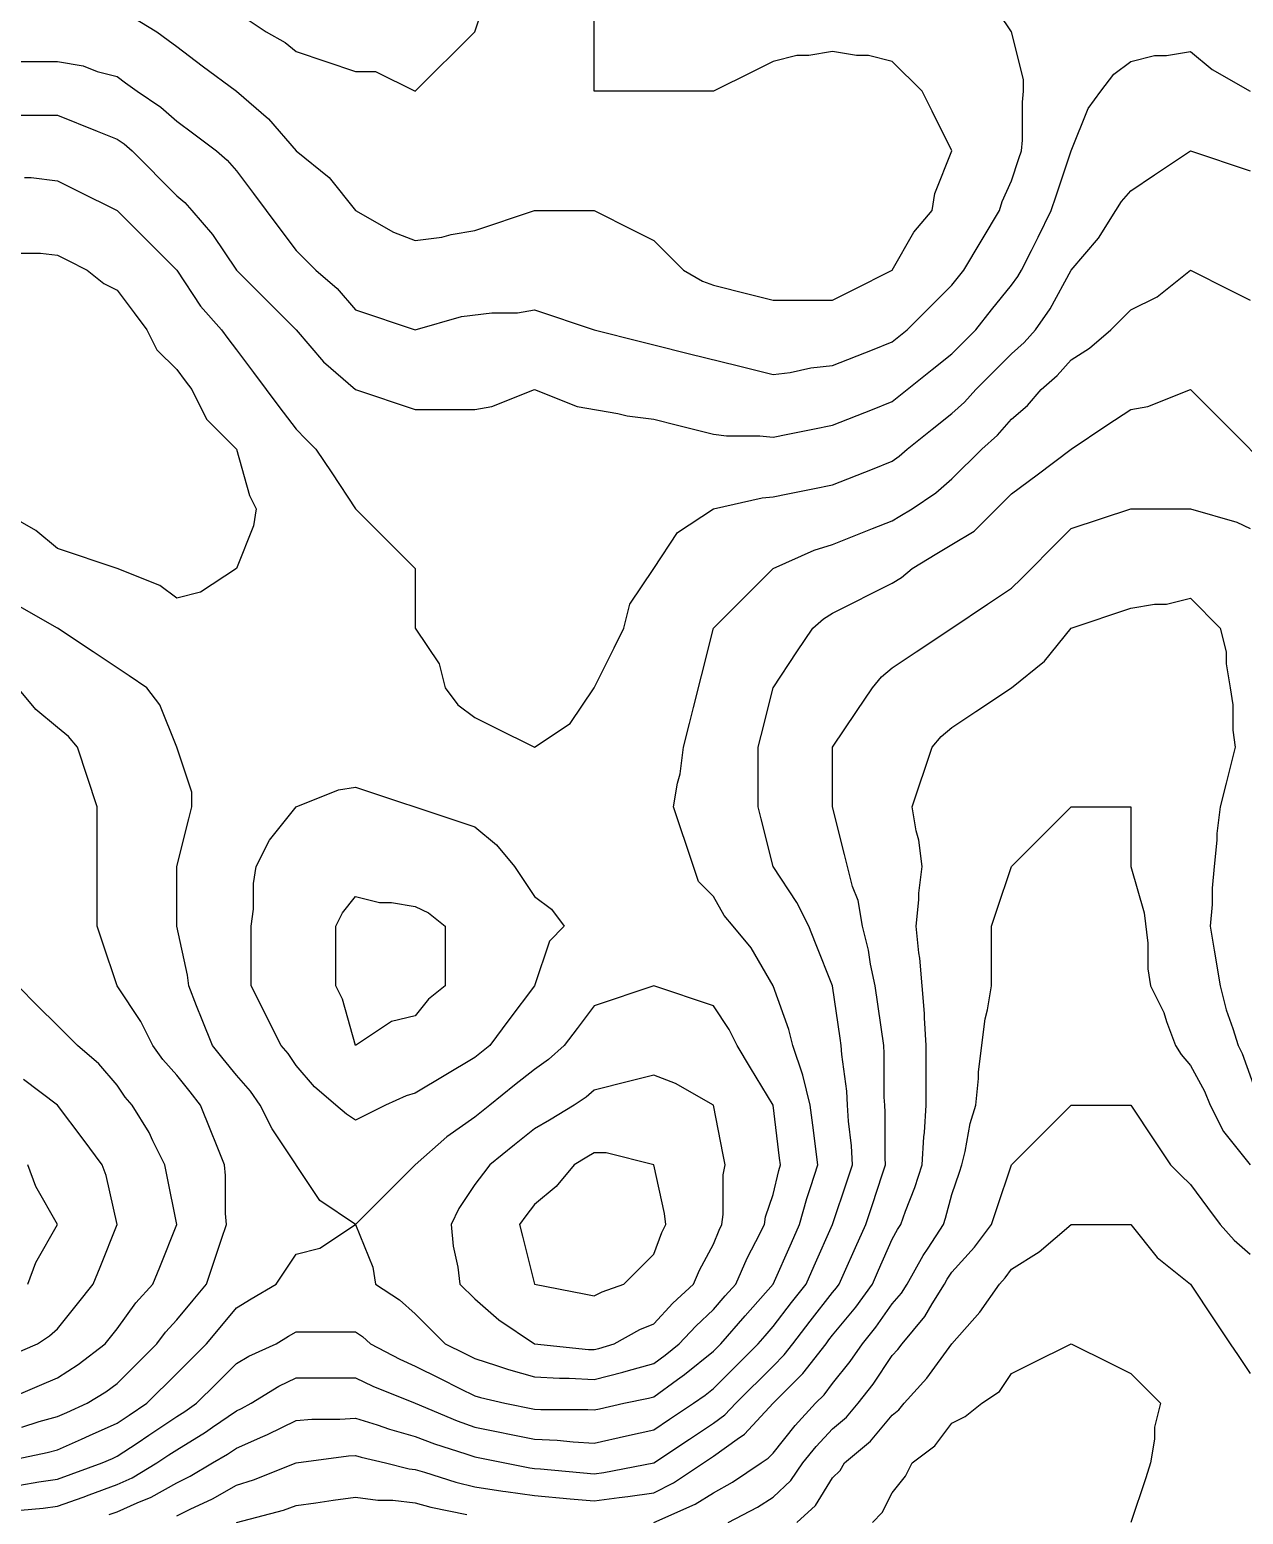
# Model space of a CAD drawing. Header units: inches. Extents: x 794995 to 811195, y 2485918 to 2508058.
# Drawn here: x 803681 to 804292, y 2506113 to 2506859 of the extents above; entities that cross this region are included whole.
import ezdxf

# ---------------------------------------------------------------- set-up
doc = ezdxf.new("R2010")
doc.units = ezdxf.units.IN
doc.header["$MEASUREMENT"] = 0
doc.layers.add('contour', color=7, linetype='Continuous')

msp = doc.modelspace()

# ---------------------------------------------------------------- linework, layer by layer
at = {"layer": 'contour'}
for points in [[(803732.66, 2506865.86), (803745.16, 2506858.36), (803750.87, 2506854.08), (803755.16, 2506850.86), (803768.02, 2506841.22), (803785.16, 2506828.36), (803801.31, 2506814.52), (803815.16, 2506798.36), (803831.83, 2506785.03), (803845.16, 2506768.36), (803864.25, 2506757.45), (803875.16, 2506753.36), (803888.49, 2506755.03), (803893.16, 2506756.36), (803905.16, 2506758.36), (803935.16, 2506768.36), (803965.16, 2506768.36), (803985.16, 2506758.36), (803995.16, 2506753.36), (804010.16, 2506738.36), (804019.7, 2506732.91), (804025.16, 2506730.86), (804043.16, 2506726.36), (804055.16, 2506723.36), (804085.16, 2506723.36), (804095.16, 2506728.36), (804115.16, 2506738.36), (804126.07, 2506757.45), (804135.16, 2506768.36), (804136.59, 2506776.93), (804145.16, 2506798.36), (804135.16, 2506818.36), (804130.16, 2506828.36), (804115.16, 2506843.36), (804103.16, 2506846.36), (804097.16, 2506846.36), (804085.16, 2506848.36), (804073.16, 2506846.36), (804067.16, 2506846.36), (804055.16, 2506843.36), (804045.16, 2506838.36), (804025.16, 2506828.36), (803965.16, 2506828.36), (803965.16, 2506888.36)], [(803665.16, 2506843.36), (803695.16, 2506843.36), (803708.02, 2506841.22), (803715.16, 2506838.36), (803725.16, 2506835.86), (803729.45, 2506832.65), (803735.16, 2506828.36), (803747.16, 2506820.36), (803755.16, 2506813.36), (803763.73, 2506806.93), (803775.16, 2506798.36), (803780.54, 2506793.75), (803785.16, 2506788.36), (803793.73, 2506776.93), (803806.59, 2506759.79), (803815.16, 2506748.36), (803820.16, 2506743.36), (803825.16, 2506738.36), (803835.93, 2506729.13), (803845.16, 2506718.36), (803875.16, 2506708.36), (803898.49, 2506715.03), (803913.73, 2506716.93), (803926.59, 2506716.93), (803935.16, 2506718.36), (803965.16, 2506708.36), (803989.16, 2506702.36), (803995.16, 2506700.86), (804013.16, 2506696.36), (804037.16, 2506690.36), (804055.16, 2506685.86), (804063.73, 2506686.93), (804074.25, 2506689.27), (804085.16, 2506690.36), (804105.16, 2506698.36), (804115.16, 2506702.36), (804118.49, 2506705.03), (804122.66, 2506708.36), (804145.16, 2506730.86), (804148.49, 2506735.03), (804151.16, 2506738.36), (804169.16, 2506768.36), (804170.54, 2506772.98), (804175.16, 2506783.36), (804178.91, 2506794.61), (804180.16, 2506798.36), (804180.61, 2506803.82), (804180.61, 2506822.91), (804181.16, 2506828.36), (804181.16, 2506834.36), (804175.16, 2506858.36), (804163.16, 2506876.36)], [(803791.16, 2506864.36), (803800.16, 2506858.36), (803809.7, 2506852.91), (803815.16, 2506848.36), (803845.16, 2506838.36), (803855.16, 2506838.36), (803875.16, 2506828.36), (803905.16, 2506858.36), (803912.66, 2506880.86)], [(803665.16, 2506816.36), (803695.16, 2506816.36), (803715.16, 2506808.36), (803725.16, 2506804.36), (803728.69, 2506801.89), (803732.66, 2506798.36), (803755.16, 2506775.86), (803759.16, 2506772.36), (803762.66, 2506768.36), (803773.16, 2506756.36), (803785.16, 2506738.36), (803815.16, 2506708.36), (803829.01, 2506692.21), (803845.16, 2506678.36), (803875.16, 2506668.36), (803905.16, 2506668.36), (803913.73, 2506669.79), (803935.16, 2506678.36), (803956.59, 2506669.79), (803977.16, 2506666.36), (803981.83, 2506665.03), (803995.16, 2506663.36), (804007.16, 2506660.36), (804025.16, 2506655.86), (804031.83, 2506655.03), (804048.49, 2506655.03), (804055.16, 2506654.36), (804062.66, 2506655.86), (804075.16, 2506658.36), (804085.16, 2506660.36), (804105.16, 2506668.36), (804115.16, 2506672.36), (804118.49, 2506675.03), (804122.66, 2506678.36), (804135.16, 2506688.36), (804145.16, 2506696.36), (804157.16, 2506708.36), (804165.16, 2506718.36), (804175.16, 2506730.86), (804178.32, 2506735.2), (804180.16, 2506738.36), (804185.16, 2506748.36), (804188.49, 2506755.03), (804195.16, 2506768.36), (804197.66, 2506775.86), (804205.16, 2506798.36), (804213.73, 2506819.79), (804220.16, 2506828.36), (804226.59, 2506836.93), (804235.16, 2506843.36), (804247.16, 2506846.36), (804253.16, 2506846.36), (804265.16, 2506848.36), (804276.07, 2506839.27), (804295.16, 2506828.36)], [(803678.49, 2506785.03), (803681.83, 2506785.03), (803695.16, 2506783.36), (803705.16, 2506778.36), (803725.16, 2506768.36), (803755.16, 2506738.36), (803767.16, 2506720.36), (803777.66, 2506708.36), (803780.87, 2506704.08), (803785.16, 2506698.36), (803793.73, 2506686.93), (803806.59, 2506669.79), (803815.16, 2506658.36), (803820.16, 2506653.36), (803825.16, 2506648.36), (803833.16, 2506636.36), (803845.16, 2506618.36), (803875.16, 2506588.36), (803875.16, 2506558.36), (803887.16, 2506540.36), (803890.16, 2506528.36), (803896.59, 2506519.79), (803905.16, 2506513.36), (803915.16, 2506508.36), (803935.16, 2506498.36), (803953.16, 2506510.36), (803965.16, 2506528.36), (803975.16, 2506548.36), (803980.16, 2506558.36), (803983.16, 2506570.36), (803995.16, 2506588.36), (804007.16, 2506606.36), (804025.16, 2506618.36), (804049.7, 2506623.82), (804055.16, 2506624.36), (804062.66, 2506625.86), (804075.16, 2506628.36), (804085.16, 2506630.36), (804105.16, 2506638.36), (804115.16, 2506642.36), (804118.69, 2506644.83), (804122.66, 2506648.36), (804135.16, 2506658.36), (804145.16, 2506666.36), (804151.47, 2506672.05), (804157.16, 2506678.36), (804175.16, 2506696.36), (804181.47, 2506702.05), (804187.16, 2506708.36), (804194.57, 2506718.95), (804205.16, 2506738.36), (804219.01, 2506754.52), (804227.66, 2506768.36), (804230.54, 2506772.98), (804235.16, 2506778.36), (804247.16, 2506786.36), (804265.16, 2506798.36), (804295.16, 2506788.36)], [(803673.73, 2506746.93), (803686.59, 2506746.93), (803695.16, 2506745.86), (803700.16, 2506743.36), (803710.16, 2506738.36), (803718.49, 2506731.69), (803725.16, 2506728.36), (803733.73, 2506716.93), (803740.16, 2506708.36), (803745.16, 2506698.36), (803755.16, 2506688.36), (803759.45, 2506682.65), (803762.66, 2506678.36), (803770.16, 2506663.36), (803785.16, 2506648.36), (803791.83, 2506625.03), (803795.16, 2506618.36), (803793.73, 2506609.79), (803785.16, 2506588.36), (803767.16, 2506576.36), (803755.16, 2506573.36), (803746.59, 2506579.79), (803725.16, 2506588.36), (803695.16, 2506598.36), (803684.25, 2506607.45), (803665.16, 2506618.36)], [(803676.27, 2506127.25), (803685.69, 2506128.89), (803695.16, 2506130.18), (803717.66, 2506138.36), (803722.85, 2506140.67), (803725.16, 2506141.69), (803735.16, 2506148.36), (803741.16, 2506152.36), (803755.16, 2506161.69), (803759.3, 2506164.22), (803765.16, 2506168.36), (803775.16, 2506178.36), (803785.16, 2506188.36), (803791.47, 2506192.05), (803805.16, 2506198.36), (803811.41, 2506202.11), (803815.16, 2506204.36), (803845.16, 2506204.36), (803848.69, 2506201.89), (803852.66, 2506198.36), (803867.33, 2506190.54), (803875.16, 2506187.11), (803887.66, 2506180.86), (803897.66, 2506175.86), (803905.16, 2506172.11), (803908.02, 2506171.22), (803920.16, 2506168.36), (803935.16, 2506165.36), (803938.32, 2506165.2), (803962, 2506165.2), (803965.16, 2506165.03), (803967.89, 2506165.63), (803980.16, 2506168.36), (803992.55, 2506170.97), (803995.16, 2506171.69), (804007.16, 2506180.36), (804010.68, 2506182.84), (804025.16, 2506194.61), (804028.91, 2506198.36), (804041.16, 2506212.36), (804055.16, 2506228.36), (804064.39, 2506249.13), (804068.49, 2506258.36), (804072.12, 2506271.4), (804074.25, 2506277.45), (804077.66, 2506288.36), (804075.16, 2506308.36), (804073.91, 2506318.36), (804070.16, 2506333.36), (804065.16, 2506348.36), (804063.16, 2506356.36), (804055.16, 2506378.36), (804044.25, 2506397.45), (804035.16, 2506408.36), (804030.61, 2506413.82), (804025.16, 2506423.36), (804017.66, 2506430.86), (804015.16, 2506438.36), (804005.16, 2506468.36), (804007.16, 2506480.36), (804008.49, 2506485.03), (804010.16, 2506498.36), (804013.16, 2506510.36), (804015.16, 2506518.36), (804019.16, 2506534.36), (804025.16, 2506558.36), (804055.16, 2506588.36), (804075.93, 2506597.59), (804085.16, 2506600.36), (804105.16, 2506608.36), (804115.16, 2506612.36), (804118.91, 2506614.61), (804125.16, 2506618.36), (804137.16, 2506626.36), (804145.16, 2506633.36), (804160.16, 2506648.36), (804168.1, 2506655.42), (804175.16, 2506663.36), (804183.16, 2506670.36), (804190.16, 2506678.36), (804198.1, 2506685.42), (804205.16, 2506693.36), (804214.39, 2506699.13), (804225.16, 2506708.36), (804230.16, 2506713.36), (804235.16, 2506718.36), (804248.49, 2506725.03), (804265.16, 2506738.36), (804285.16, 2506728.36), (804295.16, 2506723.36)], [(803670.87, 2506114.08), (803687.96, 2506115.56), (803695.16, 2506116.54), (803708.02, 2506121.22), (803711.16, 2506122.36), (803725.16, 2506127.45), (803732.66, 2506130.86), (803745.16, 2506138.36), (803751.16, 2506142.36), (803755.16, 2506145.03), (803769.64, 2506153.88), (803773.16, 2506156.36), (803785.16, 2506164.61), (803787.77, 2506165.75), (803792.66, 2506168.36), (803806.59, 2506176.93), (803815.16, 2506181.22), (803845.16, 2506181.22), (803853.73, 2506176.93), (803875.16, 2506168.36), (803896.27, 2506159.47), (803905.16, 2506156.36), (803935.16, 2506150.36), (803946.59, 2506149.79), (803954.57, 2506148.95), (803965.16, 2506148.36), (803981.52, 2506152), (803995.16, 2506155.03), (804003.16, 2506160.36), (804015.16, 2506168.36), (804021.02, 2506172.5), (804025.16, 2506175.86), (804047.66, 2506198.36), (804051.16, 2506202.36), (804055.16, 2506206.93), (804064.53, 2506218.99), (804071.83, 2506228.36), (804075.93, 2506237.59), (804085.16, 2506258.36), (804092.66, 2506280.86), (804095.16, 2506288.36), (804094.63, 2506297.83), (804093.16, 2506310.36), (804092.66, 2506318.36), (804092.22, 2506325.42), (804089.77, 2506343.75), (804089.45, 2506348.36), (804088.91, 2506352.11), (804085.16, 2506378.36), (804076.59, 2506399.79), (804073.16, 2506408.36), (804067.16, 2506420.36), (804055.16, 2506438.36), (804049.16, 2506462.36), (804047.66, 2506468.36), (804047.66, 2506498.36), (804049.16, 2506504.36), (804055.16, 2506528.36), (804067.16, 2506546.36), (804075.16, 2506558.36), (804080.54, 2506562.98), (804085.16, 2506565.86), (804115.16, 2506580.86), (804119.77, 2506583.75), (804125.16, 2506588.36), (804137.66, 2506595.86), (804145.16, 2506600.36), (804156.41, 2506607.11), (804167.66, 2506618.36), (804175.16, 2506625.86), (804188.02, 2506635.5), (804205.16, 2506648.36), (804223.16, 2506660.36), (804235.16, 2506668.36), (804243.73, 2506669.79), (804265.16, 2506678.36), (804325.16, 2506618.36)], [(803721.16, 2506112.36), (803725.16, 2506113.82), (803735.16, 2506118.36), (803742.3, 2506121.22), (803755.16, 2506128.36), (803761.83, 2506131.69), (803773.16, 2506138.36), (803780.71, 2506142.81), (803785.16, 2506145.86), (803798.49, 2506151.69), (803800.87, 2506152.65), (803815.16, 2506159.79), (803823.16, 2506160.36), (803837.16, 2506160.36), (803845.16, 2506160.86), (803856.07, 2506157.45), (803862.12, 2506155.32), (803875.16, 2506151.69), (803884.76, 2506147.96), (803900.54, 2506142.98), (803905.16, 2506141.36), (803920.16, 2506138.36), (803932.76, 2506135.96), (803935.16, 2506135.63), (803938.16, 2506135.36), (803965.16, 2506132.91), (803969.96, 2506133.56), (803995.16, 2506138.36), (804013.16, 2506150.36), (804025.16, 2506158.36), (804030.97, 2506162.55), (804036.41, 2506168.36), (804055.16, 2506187.11), (804060.78, 2506192.74), (804065.16, 2506198.36), (804073.91, 2506209.61), (804085.16, 2506224.08), (804087.09, 2506226.43), (804088.49, 2506228.36), (804091.16, 2506234.36), (804096.7, 2506246.82), (804101.83, 2506258.36), (804105.16, 2506268.36), (804110.16, 2506283.36), (804111.83, 2506288.36), (804111.63, 2506291.89), (804111.63, 2506314.83), (804111.41, 2506318.36), (804111.16, 2506322.36), (804111.16, 2506344.36), (804110.87, 2506348.36), (804106.59, 2506378.36), (804104.25, 2506389.27), (804103.16, 2506396.36), (804100.16, 2506408.36), (804098.02, 2506421.22), (804095.16, 2506428.36), (804091.16, 2506444.36), (804085.16, 2506468.36), (804085.16, 2506498.36), (804097.16, 2506516.36), (804105.16, 2506528.36), (804109.7, 2506533.82), (804115.16, 2506538.36), (804127.16, 2506546.36), (804145.16, 2506558.36), (804163.16, 2506570.36), (804175.16, 2506578.36), (804180.16, 2506583.36), (804185.16, 2506588.36), (804195.16, 2506598.36), (804205.16, 2506608.36), (804235.16, 2506618.36), (804265.16, 2506618.36), (804288.49, 2506611.69), (804295.16, 2506608.36)], [(803755.16, 2506111.69), (803761.83, 2506115.03), (803773.16, 2506120.36), (803785.16, 2506127.11), (803793.73, 2506129.79), (803815.16, 2506138.36), (803841.63, 2506141.89), (803845.16, 2506142.11), (803848.02, 2506141.22), (803860.16, 2506138.36), (803872.16, 2506135.36), (803875.16, 2506135.03), (803879.77, 2506133.75), (803895.56, 2506128.76), (803905.16, 2506126.36), (803919.28, 2506124.24), (803920.76, 2506123.96), (803935.16, 2506122), (803953.16, 2506120.36), (803965.16, 2506119.27), (803977.79, 2506120.99), (803982.12, 2506121.4), (803995.16, 2506123.36), (804005.16, 2506128.36), (804020.16, 2506138.36), (804023.16, 2506140.36), (804025.16, 2506141.69), (804037.16, 2506150.36), (804040.76, 2506152.76), (804055.16, 2506168.36), (804070.16, 2506183.36), (804081.83, 2506198.36), (804083.28, 2506200.24), (804085.16, 2506202.65), (804096.77, 2506216.75), (804105.16, 2506228.36), (804108.24, 2506235.28), (804115.16, 2506250.86), (804117.77, 2506255.75), (804119.45, 2506258.36), (804121.83, 2506265.03), (804126.59, 2506276.93), (804130.16, 2506288.36), (804131.04, 2506302.48), (804131.31, 2506304.52), (804132.3, 2506318.36), (804132.3, 2506348.36), (804131.31, 2506362.21), (804131.31, 2506364.52), (804129.01, 2506392.21), (804128.49, 2506395.03), (804127.16, 2506408.36), (804128.49, 2506421.69), (804128.49, 2506425.03), (804130.16, 2506438.36), (804128.49, 2506451.69), (804127.16, 2506456.36), (804125.16, 2506468.36), (804135.16, 2506498.36), (804139.7, 2506503.82), (804145.16, 2506508.36), (804157.16, 2506516.36), (804175.16, 2506528.36), (804191.83, 2506541.69), (804205.16, 2506558.36), (804235.16, 2506568.36), (804247.16, 2506570.36), (804253.16, 2506570.36), (804265.16, 2506573.36), (804280.16, 2506558.36), (804283.16, 2506546.36), (804283.16, 2506540.36), (804285.16, 2506528.36), (804286.59, 2506519.79), (804286.59, 2506506.93), (804287.66, 2506498.36), (804285.16, 2506488.36), (804283.16, 2506480.36), (804280.16, 2506468.36), (804278.49, 2506455.03), (804278.49, 2506451.69), (804277.16, 2506438.36), (804276.07, 2506427.45), (804276.07, 2506419.27), (804275.16, 2506408.36), (804277.16, 2506396.36), (804280.16, 2506378.36), (804283.16, 2506366.36), (804286.59, 2506356.93), (804289.16, 2506348.36), (804291.16, 2506344.36), (804299.16, 2506322.36)], [(803665.16, 2506138.36), (803689.94, 2506143.58), (803695.16, 2506145.03), (803707.16, 2506150.36), (803711.31, 2506152.21), (803725.16, 2506158.36), (803731.16, 2506162.36), (803740.16, 2506168.36), (803755.16, 2506183.36), (803770.16, 2506198.36), (803776.98, 2506206.54), (803785.16, 2506216.36), (803792.66, 2506220.86), (803805.16, 2506228.36), (803809.16, 2506234.36), (803815.16, 2506243.36), (803827.16, 2506246.36), (803845.16, 2506258.36), (803827.16, 2506270.36), (803803.16, 2506306.36), (803797.16, 2506318.36), (803792.22, 2506325.42), (803785.16, 2506333.36), (803778.49, 2506341.69), (803773.16, 2506348.36), (803768.02, 2506361.22), (803765.16, 2506368.36), (803761.16, 2506378.36), (803760.61, 2506383.82), (803755.16, 2506408.36), (803755.16, 2506438.36), (803761.16, 2506462.36), (803762.66, 2506468.36), (803762.66, 2506475.86), (803755.16, 2506498.36), (803746.59, 2506519.79), (803740.16, 2506528.36), (803731.16, 2506534.36), (803713.16, 2506546.36), (803695.16, 2506558.36), (803676.07, 2506569.27)], [(803677.16, 2506156.36), (803685.93, 2506159.13), (803695.16, 2506161.69), (803699.77, 2506163.75), (803710.16, 2506168.36), (803719.44, 2506174.08), (803725.16, 2506178.36), (803735.16, 2506188.36), (803745.16, 2506198.36), (803749.44, 2506204.08), (803755.16, 2506210.36), (803763.34, 2506220.18), (803770.16, 2506228.36), (803777.66, 2506250.86), (803780.16, 2506258.36), (803779.7, 2506263.82), (803779.7, 2506282.91), (803779.16, 2506288.36), (803775.16, 2506298.36), (803772.3, 2506305.5), (803767.16, 2506318.36), (803761.83, 2506325.03), (803755.16, 2506333.36), (803748.1, 2506341.3), (803743.16, 2506348.36), (803737.16, 2506360.36), (803725.16, 2506378.36), (803717.66, 2506400.86), (803715.16, 2506408.36), (803715.16, 2506468.36), (803705.16, 2506498.36), (803700.61, 2506503.82), (803695.16, 2506508.36), (803684.25, 2506517.45), (803675.16, 2506528.36)], [(803995.16, 2506108.36), (804015.93, 2506117.59), (804025.16, 2506123.36), (804034.76, 2506128.76), (804049.16, 2506138.36), (804052.76, 2506140.76), (804055.16, 2506143.36), (804066.27, 2506157.25), (804076.59, 2506168.36), (804080.87, 2506172.65), (804085.16, 2506178.36), (804094.05, 2506189.47), (804100.16, 2506198.36), (804106.88, 2506206.64), (804115.16, 2506218.36), (804119.77, 2506223.75), (804122.66, 2506228.36), (804130.76, 2506242.76), (804133.16, 2506246.36), (804140.87, 2506258.36), (804142, 2506261.52), (804145.16, 2506273.36), (804148.91, 2506284.61), (804150.16, 2506288.36), (804151.83, 2506295.03), (804154.39, 2506309.13), (804157.16, 2506318.36), (804158.49, 2506331.69), (804158.49, 2506335.03), (804161.83, 2506361.69), (804163.16, 2506366.36), (804165.16, 2506378.36), (804165.16, 2506408.36), (804167.66, 2506415.86), (804175.16, 2506438.36), (804205.16, 2506468.36), (804235.16, 2506468.36), (804235.16, 2506438.36), (804241.83, 2506415.03), (804243.73, 2506399.79), (804243.73, 2506386.93), (804245.16, 2506378.36), (804251.83, 2506365.03), (804253.16, 2506360.36), (804257.66, 2506348.36), (804260.54, 2506343.75), (804265.16, 2506338.36), (804272.22, 2506325.42), (804275.16, 2506318.36), (804281.83, 2506305.03), (804295.16, 2506288.36)], [(803665.16, 2506168.36), (803686.16, 2506177.36), (803695.16, 2506181.22), (803705.59, 2506187.93), (803719.16, 2506198.36), (803721.83, 2506201.69), (803725.16, 2506205.86), (803734.63, 2506218.89), (803743.16, 2506228.36), (803746.59, 2506236.93), (803755.16, 2506258.36), (803750.16, 2506283.36), (803749.16, 2506288.36), (803743.16, 2506300.36), (803741.31, 2506304.52), (803732.66, 2506318.36), (803729.16, 2506322.36), (803725.16, 2506328.36), (803715.93, 2506339.13), (803705.16, 2506348.36), (803700.16, 2506353.36), (803695.16, 2506358.36), (803685.16, 2506368.36), (803675.16, 2506378.36)], [(803665.16, 2506189.79), (803685.16, 2506198.36), (803691.16, 2506202.36), (803695.16, 2506205.86), (803705.16, 2506218.36), (803713.16, 2506228.36), (803716.59, 2506236.93), (803725.16, 2506258.36), (803719.7, 2506282.91), (803717.66, 2506288.36), (803708.02, 2506301.22), (803695.16, 2506318.36), (803678.02, 2506331.22)], [(804032.66, 2506108.36), (804047.33, 2506116.19), (804055.16, 2506121.22), (804064.05, 2506129.47), (804070.16, 2506138.36), (804076.88, 2506146.64), (804085.16, 2506155.5), (804092.08, 2506161.44), (804098.02, 2506168.36), (804105.56, 2506177.96), (804115.16, 2506192.36), (804118.02, 2506195.5), (804120.16, 2506198.36), (804131.52, 2506212), (804135.16, 2506218.36), (804141.41, 2506228.36), (804142.76, 2506230.76), (804145.16, 2506234.36), (804156.59, 2506246.93), (804165.16, 2506258.36), (804167.66, 2506265.86), (804175.16, 2506288.36), (804205.16, 2506318.36), (804235.16, 2506318.36), (804247.16, 2506300.36), (804255.16, 2506288.36), (804260.16, 2506283.36), (804265.16, 2506278.36), (804273.73, 2506266.93), (804280.16, 2506258.36), (804287.16, 2506250.36), (804295.16, 2506243.36)], [(803680.16, 2506228.36), (803684.25, 2506239.27), (803695.16, 2506258.36), (803684.25, 2506277.45), (803680.16, 2506288.36)], [(804067.16, 2506108.36), (804076.59, 2506116.93), (804085.16, 2506130.86), (804088.91, 2506134.61), (804091.16, 2506138.36), (804104.25, 2506149.27), (804115.16, 2506162.36), (804118.49, 2506165.03), (804121.16, 2506168.36), (804132.53, 2506180.99), (804145.16, 2506198.36), (804159.28, 2506214.24), (804169.16, 2506228.36), (804172, 2506231.52), (804175.16, 2506235.86), (804189.01, 2506244.52), (804205.16, 2506258.36), (804235.16, 2506258.36), (804248.49, 2506241.69), (804265.16, 2506228.36), (804277.16, 2506210.36), (804285.16, 2506198.36), (804289.16, 2506192.36), (804295.16, 2506183.36)], [(804105.16, 2506108.36), (804110.16, 2506113.36), (804115.16, 2506123.36), (804121.83, 2506131.69), (804125.16, 2506138.36), (804136.59, 2506146.93), (804145.16, 2506158.36), (804151.83, 2506161.69), (804160.16, 2506168.36), (804169.16, 2506174.36), (804175.16, 2506183.36), (804185.16, 2506188.36), (804205.16, 2506198.36), (804225.16, 2506188.36), (804235.16, 2506183.36), (804250.16, 2506168.36), (804247.16, 2506156.36), (804247.16, 2506150.36), (804245.16, 2506138.36), (804242.66, 2506130.86), (804235.16, 2506108.36)], [(803785.16, 2506108.36), (803808.84, 2506114.68), (803815.16, 2506116.93), (803825.16, 2506118.36), (803833.91, 2506119.61), (803845.16, 2506121.22), (803856.41, 2506119.61), (803863.91, 2506119.61), (803875.16, 2506118.36), (803882.98, 2506116.19), (803901.16, 2506112.36)]]:
    msp.add_lwpolyline(points, dxfattribs=at)
for points in [[(803845.16, 2506310.86), (803840.54, 2506313.75), (803835.16, 2506318.36), (803824.39, 2506327.59), (803815.16, 2506338.36), (803811.16, 2506344.36), (803807.66, 2506348.36), (803792.66, 2506378.36), (803792.66, 2506408.36), (803793.73, 2506416.93), (803793.73, 2506429.79), (803795.16, 2506438.36), (803801.83, 2506451.69), (803815.16, 2506468.36), (803836.59, 2506476.93), (803845.16, 2506478.36), (803897.66, 2506460.86), (803905.16, 2506458.36), (803916.07, 2506449.27), (803925.16, 2506438.36), (803929.16, 2506432.36), (803935.16, 2506423.36), (803943.73, 2506416.93), (803950.16, 2506408.36), (803942.66, 2506400.86), (803935.16, 2506378.36), (803922.3, 2506361.22), (803912.66, 2506348.36), (803908.49, 2506345.03), (803905.16, 2506342.36), (803875.16, 2506324.36), (803870.54, 2506322.98), (803860.16, 2506318.36), (803850.16, 2506313.36)], [(803845.16, 2506348.36), (803838.49, 2506371.69), (803835.16, 2506378.36), (803835.16, 2506408.36), (803838.49, 2506415.03), (803845.16, 2506423.36), (803857.16, 2506420.36), (803863.16, 2506420.36), (803875.16, 2506418.36), (803881.83, 2506415.03), (803890.16, 2506408.36), (803890.16, 2506378.36), (803881.83, 2506371.69), (803875.16, 2506363.36), (803863.16, 2506360.36)], [(803995.16, 2506188.36), (804000.97, 2506192.55), (804008.02, 2506198.36), (804016.27, 2506207.25), (804025.16, 2506215.5), (804031.16, 2506222.36), (804036.41, 2506228.36), (804042.12, 2506241.4), (804046.59, 2506249.79), (804050.87, 2506258.36), (804051.41, 2506262.11), (804055.16, 2506273.36), (804058.02, 2506285.5), (804058.91, 2506288.36), (804058.49, 2506291.69), (804055.16, 2506318.36), (804043.91, 2506337.11), (804037.16, 2506348.36), (804033.16, 2506356.36), (804025.16, 2506368.36), (803995.16, 2506378.36), (803965.16, 2506368.36), (803956.59, 2506356.93), (803950.16, 2506348.36), (803942.22, 2506341.3), (803935.16, 2506336.36), (803925.16, 2506328.36), (803912.66, 2506318.36), (803908.49, 2506315.03), (803905.16, 2506312.36), (803891.04, 2506302.48), (803875.16, 2506288.36), (803845.16, 2506258.36), (803853.73, 2506236.93), (803855.16, 2506228.36), (803867.16, 2506220.36), (803875.16, 2506213.36), (803890.16, 2506198.36), (803900.16, 2506193.36), (803905.16, 2506190.86), (803916.07, 2506187.45), (803922.12, 2506185.32), (803935.16, 2506181.69), (803947.79, 2506180.99), (803952.53, 2506180.99), (803965.16, 2506180.36), (803979.56, 2506183.96), (803981.31, 2506184.52)], [(803965.16, 2506195.36), (803967.56, 2506195.96), (803975.16, 2506198.36), (803988.1, 2506205.42), (803995.16, 2506208.36), (804004.76, 2506218.76), (804015.16, 2506228.36), (804018.1, 2506235.42), (804025.16, 2506248.36), (804028.02, 2506255.5), (804029.45, 2506258.36), (804030.16, 2506263.36), (804030.16, 2506283.36), (804031.16, 2506288.36), (804030.16, 2506293.36), (804025.16, 2506318.36), (804006.07, 2506329.27), (803995.16, 2506333.36), (803983.16, 2506330.36), (803965.16, 2506325.86), (803961.16, 2506322.36), (803955.16, 2506318.36), (803942.66, 2506310.86), (803935.16, 2506306.36), (803925.16, 2506298.36), (803912.66, 2506288.36), (803909.45, 2506284.08), (803905.16, 2506278.36), (803897.16, 2506266.36), (803893.16, 2506258.36), (803894.25, 2506247.45), (803896.59, 2506236.93), (803897.66, 2506228.36), (803905.16, 2506220.86), (803917.16, 2506210.36), (803935.16, 2506198.36), (803962.3, 2506195.5)], [(803965.16, 2506222.36), (803969.16, 2506224.36), (803980.16, 2506228.36), (803995.16, 2506243.36), (803999.16, 2506254.36), (804001.16, 2506258.36), (804000.61, 2506263.82), (803995.16, 2506288.36), (803971.16, 2506294.36), (803965.16, 2506294.36), (803961.41, 2506292.11), (803955.16, 2506288.36), (803946.07, 2506277.45), (803935.16, 2506268.36), (803930.87, 2506262.65), (803927.66, 2506258.36), (803929.16, 2506252.36), (803935.16, 2506228.36), (803960.16, 2506223.36)]]:
    msp.add_lwpolyline(points, close=True, dxfattribs=at)

doc.saveas('drawing.dxf')
